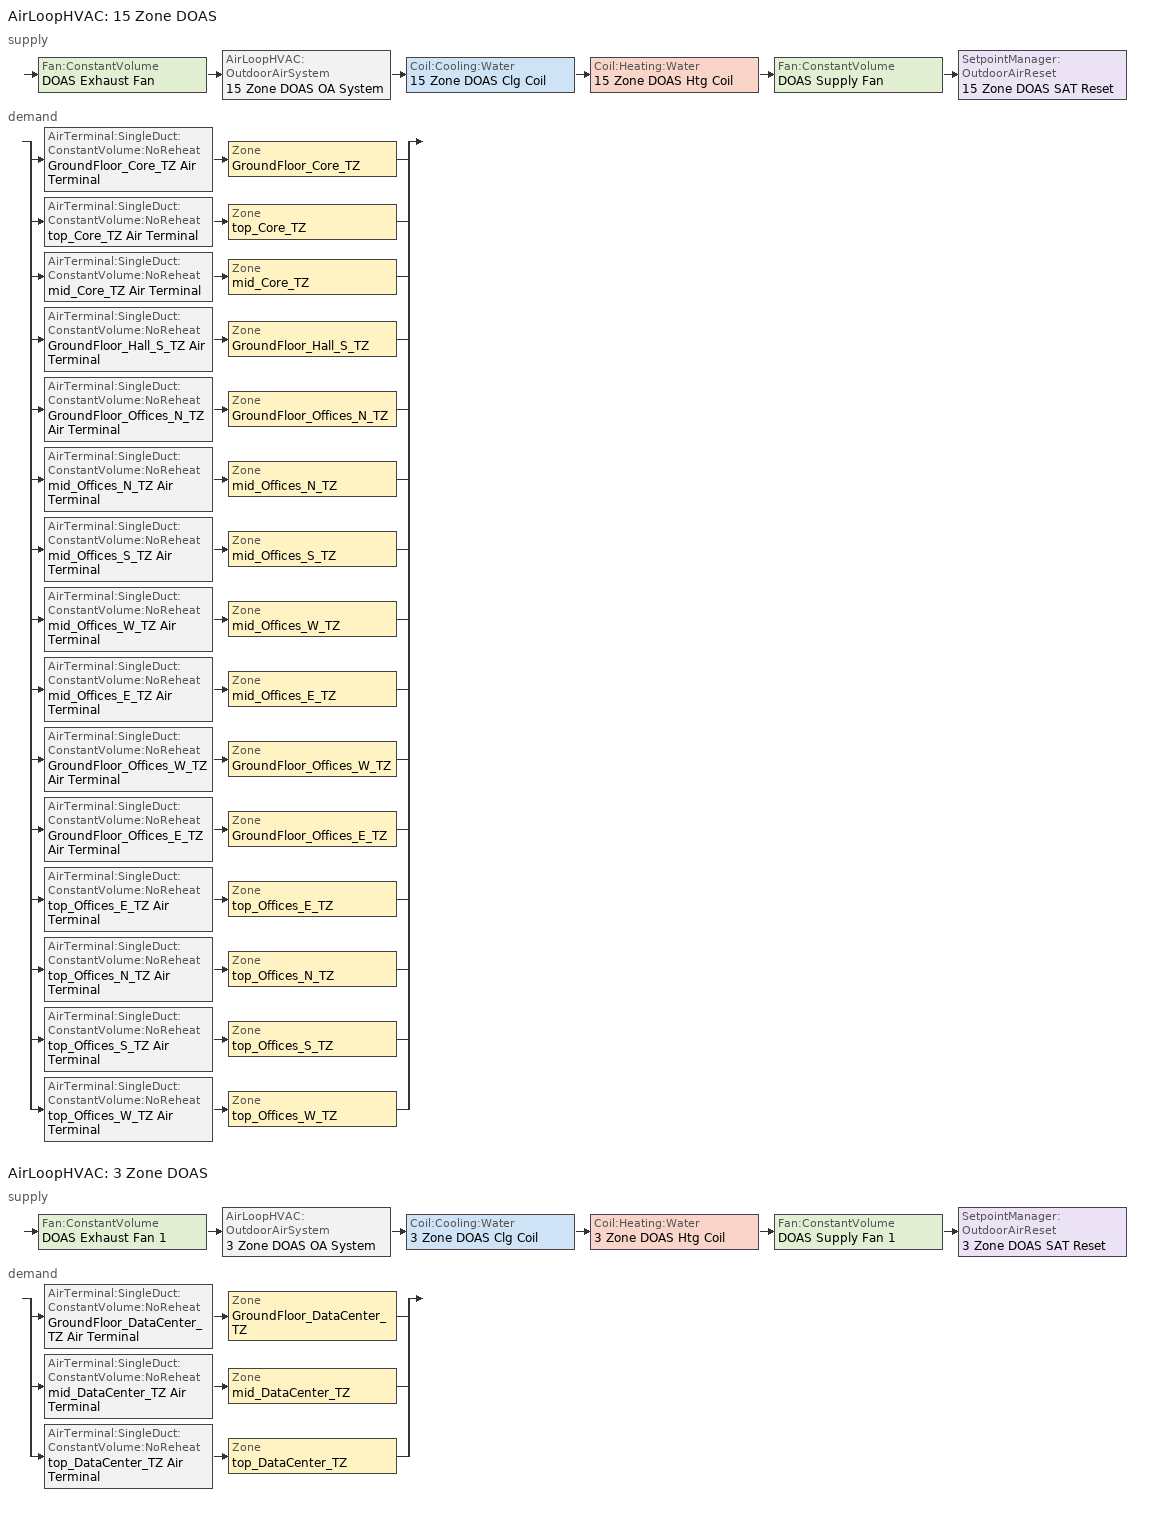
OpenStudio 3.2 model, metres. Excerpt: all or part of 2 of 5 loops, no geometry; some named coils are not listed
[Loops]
AirLoopHVAC '15 Zone DOAS'
 supply: Fan:ConstantVolume 'DOAS Exhaust Fan' > AirLoopHVAC:OutdoorAirSystem '15 Zone DOAS OA System' > Coil:Cooling:Water '15 Zone DOAS Clg Coil' > Coil:Heating:Water '15 Zone DOAS Htg Coil' > Fan:ConstantVolume 'DOAS Supply Fan' > SetpointManager:OutdoorAirReset '15 Zone DOAS SAT Reset'
 demand: split
  | AirTerminal:SingleDuct:ConstantVolume:NoReheat 'GroundFloor_Core_TZ Air Terminal' > Zone 'GroundFloor_Core_TZ'
  | AirTerminal:SingleDuct:ConstantVolume:NoReheat 'top_Core_TZ Air Terminal' > Zone 'top_Core_TZ'
  | AirTerminal:SingleDuct:ConstantVolume:NoReheat 'mid_Core_TZ Air Terminal' > Zone 'mid_Core_TZ'
  | AirTerminal:SingleDuct:ConstantVolume:NoReheat 'GroundFloor_Hall_S_TZ Air Terminal' > Zone 'GroundFloor_Hall_S_TZ'
  | AirTerminal:SingleDuct:ConstantVolume:NoReheat 'GroundFloor_Offices_N_TZ Air Terminal' > Zone 'GroundFloor_Offices_N_TZ'
  | AirTerminal:SingleDuct:ConstantVolume:NoReheat 'mid_Offices_N_TZ Air Terminal' > Zone 'mid_Offices_N_TZ'
  | AirTerminal:SingleDuct:ConstantVolume:NoReheat 'mid_Offices_S_TZ Air Terminal' > Zone 'mid_Offices_S_TZ'
  | AirTerminal:SingleDuct:ConstantVolume:NoReheat 'mid_Offices_W_TZ Air Terminal' > Zone 'mid_Offices_W_TZ'
  | AirTerminal:SingleDuct:ConstantVolume:NoReheat 'mid_Offices_E_TZ Air Terminal' > Zone 'mid_Offices_E_TZ'
  | AirTerminal:SingleDuct:ConstantVolume:NoReheat 'GroundFloor_Offices_W_TZ Air Terminal' > Zone 'GroundFloor_Offices_W_TZ'
  | AirTerminal:SingleDuct:ConstantVolume:NoReheat 'GroundFloor_Offices_E_TZ Air Terminal' > Zone 'GroundFloor_Offices_E_TZ'
  | AirTerminal:SingleDuct:ConstantVolume:NoReheat 'top_Offices_E_TZ Air Terminal' > Zone 'top_Offices_E_TZ'
  | AirTerminal:SingleDuct:ConstantVolume:NoReheat 'top_Offices_N_TZ Air Terminal' > Zone 'top_Offices_N_TZ'
  | AirTerminal:SingleDuct:ConstantVolume:NoReheat 'top_Offices_S_TZ Air Terminal' > Zone 'top_Offices_S_TZ'
  | AirTerminal:SingleDuct:ConstantVolume:NoReheat 'top_Offices_W_TZ Air Terminal' > Zone 'top_Offices_W_TZ'
AirLoopHVAC '3 Zone DOAS'
 supply: Fan:ConstantVolume 'DOAS Exhaust Fan 1' > AirLoopHVAC:OutdoorAirSystem '3 Zone DOAS OA System' > Coil:Cooling:Water '3 Zone DOAS Clg Coil' > Coil:Heating:Water '3 Zone DOAS Htg Coil' > Fan:ConstantVolume 'DOAS Supply Fan 1' > SetpointManager:OutdoorAirReset '3 Zone DOAS SAT Reset'
 demand: split
  | AirTerminal:SingleDuct:ConstantVolume:NoReheat 'GroundFloor_DataCenter_TZ Air Terminal' > Zone 'GroundFloor_DataCenter_TZ'
  | AirTerminal:SingleDuct:ConstantVolume:NoReheat 'mid_DataCenter_TZ Air Terminal' > Zone 'mid_DataCenter_TZ'
  | AirTerminal:SingleDuct:ConstantVolume:NoReheat 'top_DataCenter_TZ Air Terminal' > Zone 'top_DataCenter_TZ'
[Sizing:Zone] Zone Cooling Design Supply Air Temperature Input Method=SupplyAirTemperature; Zone Cooling Design Supply Air Temperature {C}=12.7778; Zone Cooling Design Supply Air Temperature Difference {deltaC}=10; Zone Heating Design Supply Air Temperature Input Method=SupplyAirTemperature; Zone Heating Design Supply Air Temperature {C}=40; Zone Heating Design Supply Air Temperature Difference {deltaC}=10; Zone Cooling Design Supply Air Humidity Ratio {kg-H2O/kg-air}=0.0085; Zone Heating Design Supply Air Humidity Ratio {kg-H2O/kg-air}=0.008; Cooling Design Air Flow Method=DesignDay; Cooling Design Air Flow Rate {m3/s}=0; Cooling Minimum Air Flow {m3/s}=0; Cooling Minimum Air Flow Fraction=0; Heating Design Air Flow Method=DesignDay; Heating Design Air Flow Rate {m3/s}=0; Heating Maximum Air Flow {m3/s}=0.142; Account for Dedicated Outdoor Air System=Yes; Dedicated Outdoor Air System Control Strategy=NeutralSupplyAir; Dedicated Outdoor Air Low Setpoint Temperature for Design {C}=15.5556; Dedicated Outdoor Air High Setpoint Temperature for Design {C}=21.1111
Name | Heating Maximum Air Flow per Zone Floor Area {m3/s-m2} | Design Zone Air Distribution Effectiveness in Cooling Mode | Design Zone Air Distribution Effectiveness in Heating Mode | Design Minimum Zone Ventilation Efficiency | Cooling Minimum Air Flow per Zone Floor Area {m3/s-m2}
top_Offices_W_TZ; top_Core_TZ; GroundFloor_Offices_N_TZ; GroundFloor_Offices_E_TZ; GroundFloor_Hall_S_TZ; top_Offices_N_TZ; top_Offices_E_TZ; top_Offices_S_TZ; mid_Offices_W_TZ; mid_Offices_N_TZ; mid_Offices_S_TZ; mid_Offices_E_TZ | 0.002 | 1 | 1 | 0.6
GroundFloor_Core_TZ |  | 1 | 1 | 0.6
GroundFloor_Offices_W_TZ; mid_Core_TZ | 0.002 | 1 | 1 | 0.6 | 0.000762
GroundFloor_DataCenter_TZ; top_DataCenter_TZ; mid_DataCenter_TZ | 0.002
[Zone equipment]
top_Offices_W_TZ: top_Offices_W_TZ Air Terminal, top_Offices_W_TZ FCU
GroundFloor_Core_TZ: GroundFloor_Core_TZ Air Terminal, GroundFloor_Core_TZ FCU
top_Core_TZ: top_Core_TZ Air Terminal, top_Core_TZ FCU
GroundFloor_Offices_N_TZ: GroundFloor_Offices_N_TZ Air Terminal, GroundFloor_Offices_N_TZ FCU
GroundFloor_Offices_E_TZ: GroundFloor_Offices_E_TZ Air Terminal, GroundFloor_Offices_E_TZ FCU
GroundFloor_Hall_S_TZ: GroundFloor_Hall_S_TZ Air Terminal, GroundFloor_Hall_S_TZ FCU
GroundFloor_Offices_W_TZ: GroundFloor_Offices_W_TZ Air Terminal, GroundFloor_Offices_W_TZ FCU
top_Offices_N_TZ: top_Offices_N_TZ Air Terminal, top_Offices_N_TZ FCU
top_Offices_E_TZ: top_Offices_E_TZ Air Terminal, top_Offices_E_TZ FCU
top_Offices_S_TZ: top_Offices_S_TZ Air Terminal, top_Offices_S_TZ FCU
GroundFloor_DataCenter_TZ: GroundFloor_DataCenter_TZ Air Terminal, GroundFloor_DataCenter_TZ FCU
top_DataCenter_TZ: top_DataCenter_TZ Air Terminal, top_DataCenter_TZ FCU
mid_Offices_W_TZ: mid_Offices_W_TZ Air Terminal, mid_Offices_W_TZ FCU
mid_Core_TZ: mid_Core_TZ Air Terminal, mid_Core_TZ FCU
mid_Offices_N_TZ: mid_Offices_N_TZ Air Terminal, mid_Offices_N_TZ FCU
mid_Offices_S_TZ: mid_Offices_S_TZ Air Terminal, mid_Offices_S_TZ FCU
mid_DataCenter_TZ: mid_DataCenter_TZ Air Terminal, mid_DataCenter_TZ FCU
mid_Offices_E_TZ: mid_Offices_E_TZ Air Terminal, mid_Offices_E_TZ FCU
[AirLoopHVAC] Design Supply Air Flow Rate {m3/s}=autosize; Design Return Air Flow Fraction of Supply Air Flow=1
Name | Availability Schedule
15 Zone DOAS | 15 Zone DOAS Occ Sch
3 Zone DOAS | 3 Zone DOAS Occ Sch
[Sizing:System] Type of Load to Size On=VentilationRequirement; Design Outdoor Air Flow Rate {m3/s}=Autosize; Central Heating Maximum System Air Flow Ratio=1; Preheat Design Temperature {C}=7; Preheat Design Humidity Ratio {kg-H2O/kg-Air}=0.008; Precool Design Temperature {C}=12.8; Precool Design Humidity Ratio {kg-H2O/kg-Air}=0.008; Central Cooling Design Supply Air Temperature {C}=15.5556; Central Heating Design Supply Air Temperature {C}=21.1111; Sizing Option=Coincident; 100% Outdoor Air in Cooling=Yes; 100% Outdoor Air in Heating=Yes; Central Cooling Design Supply Air Humidity Ratio {kg-H2O/kg-Air}=0.0085; Central Heating Design Supply Air Humidity Ratio {kg-H2O/kg-Air}=0.008; Cooling Design Air Flow Method=DesignDay; Cooling Design Air Flow Rate {m3/s}=0; Heating Design Air Flow Method=DesignDay; Heating Design Air Flow Rate {m3/s}=0; System Outdoor Air Method=ZoneSum; Zone Maximum Outdoor Air Fraction=1; Cooling Supply Air Flow Rate Per Floor Area {m3/s-m2}=0.00996765; Cooling Fraction of Autosized Cooling Supply Air Flow Rate=1; Cooling Supply Air Flow Rate Per Unit Cooling Capacity {m3/s-W}=3.94755e-05; Heating Supply Air Flow Rate Per Floor Area {m3/s-m2}=0.00996765; Heating Fraction of Autosized Heating Supply Air Flow Rate=1; Heating Fraction of Autosized Cooling Supply Air Flow Rate=1; Heating Supply Air Flow Rate Per Unit Heating Capacity {m3/s-W}=3.15882e-05; Cooling Design Capacity Method=CoolingDesignCapacity; Cooling Design Capacity {W}=autosize; Cooling Design Capacity Per Floor Area {W/m2}=234.7; Fraction of Autosized Cooling Design Capacity=1; Heating Design Capacity Method=HeatingDesignCapacity; Heating Design Capacity {W}=autosize; Heating Design Capacity Per Floor Area {W/m2}=157; Fraction of Autosized Heating Design Capacity=1; Central Cooling Capacity Control Method=OnOff
15 Zone DOAS; 3 Zone DOAS
[Fan:ConstantVolume] Availability Schedule=Always On Discrete; Maximum Flow Rate {m3/s}=AutoSize; Motor In Airstream Fraction=1
Name | Fan Total Efficiency | Pressure Rise {Pa} | Motor Efficiency
DOAS Supply Fan | 0.59605 | 622.722 | 0.917
DOAS Exhaust Fan | 0.58175 | 373.633 | 0.895
DOAS Supply Fan 1 | 0.455 | 622.722 | 0.7
DOAS Exhaust Fan 1 | 0.455 | 373.633 | 0.7
[Controller:OutdoorAir] Maximum Outdoor Air Flow Rate {m3/s}=Autosize; Economizer Control Type=NoEconomizer; Economizer Control Action Type=ModulateFlow; Lockout Type=LockoutWithHeating; Minimum Limit Type=FixedMinimum; Minimum Fraction of Outdoor Air Schedule=Always On Discrete; High Humidity Control=No; Heat Recovery Bypass Control Type=BypassWhenWithinEconomizerLimits
Name | Minimum Outdoor Air Flow Rate {m3/s} | Minimum Outdoor Air Schedule | Controller Mechanical Ventilation
15 Zone DOAS Outdoor Air Controller | 0 | 15 Zone DOAS Occ Sch | 15 Zone DOAS Mechanical Ventilation Controller
3 Zone DOAS Outdoor Air Controller | autosize | 3 Zone DOAS Occ Sch | 3 Zone DOAS Mechanical Ventilation Controller
[Controller:MechanicalVentilation] Availability Schedule=Always On Discrete; System Outdoor Air Method=ZoneSum
Name | Demand Controlled Ventilation
15 Zone DOAS Mechanical Ventilation Controller | Yes
3 Zone DOAS Mechanical Ventilation Controller
[AirLoopHVAC:OutdoorAirSystem]
Name | Controller
15 Zone DOAS OA System | 15 Zone DOAS Outdoor Air Controller
3 Zone DOAS OA System | 3 Zone DOAS Outdoor Air Controller
[SetpointManager:OutdoorAirReset] Control Variable=Temperature; Setpoint at Outdoor Low Temperature {C}=21.1111; Outdoor Low Temperature {C}=12.7778; Setpoint at Outdoor High Temperature {C}=15.5556; Outdoor High Temperature {C}=21.1111
Name | Setpoint Node or NodeList
15 Zone DOAS SAT Reset | 15 Zone DOAS Supply Outlet Node
3 Zone DOAS SAT Reset | 3 Zone DOAS Supply Outlet Node
[AirTerminal:SingleDuct:ConstantVolume:NoReheat] Availability Schedule=Always On Discrete; Maximum Air Flow Rate {m3/s}=AutoSize
GroundFloor_Core_TZ Air Terminal; top_Core_TZ Air Terminal; mid_Core_TZ Air Terminal; GroundFloor_Hall_S_TZ Air Terminal; GroundFloor_Offices_N_TZ Air Terminal; mid_Offices_N_TZ Air Terminal; mid_Offices_S_TZ Air Terminal; mid_Offices_W_TZ Air Terminal; mid_Offices_E_TZ Air Terminal; GroundFloor_Offices_W_TZ Air Terminal; GroundFloor_Offices_E_TZ Air Terminal; top_Offices_E_TZ Air Terminal; top_Offices_N_TZ Air Terminal; top_Offices_S_TZ Air Terminal; top_Offices_W_TZ Air Terminal; GroundFloor_DataCenter_TZ Air Terminal; mid_DataCenter_TZ Air Terminal; top_DataCenter_TZ Air Terminal
[Schedule:Constant]
Always On Discrete: Value=1
[Schedule:Day]
15 Zone DOAS Occ Sch Default: 6, 0, 0, 23, 0, 1, 24, 0, 0
15 Zone DOAS Occ Sch Winter Design Day; 15 Zone DOAS Occ Sch Summer Design Day; 3 Zone DOAS Occ Sch Winter Design Day; 3 Zone DOAS Occ Sch Summer Design Day: 24, 0, 1
15 Zone DOAS Occ Sch Saturday: 7, 0, 0, 19, 0, 1, 24, 0, 0
15 Zone DOAS Occ Sch Sunday: 7, 0, 0, 18, 0, 1, 24, 0, 0
3 Zone DOAS Occ Sch Default: 24, 0, 0
[Schedule:Ruleset]
Name | Default Day Schedule | Summer Design Day Schedule | Winter Design Day Schedule
15 Zone DOAS Occ Sch | 15 Zone DOAS Occ Sch Default | 15 Zone DOAS Occ Sch Summer Design Day | 15 Zone DOAS Occ Sch Winter Design Day
3 Zone DOAS Occ Sch | 3 Zone DOAS Occ Sch Default | 3 Zone DOAS Occ Sch Summer Design Day | 3 Zone DOAS Occ Sch Winter Design Day
[Schedule:Rule] Schedule Ruleset=15 Zone DOAS Occ Sch; Date Specification Type=DateRange; Start Month=1; Start Day=1; End Month=12; End Day=31
Name | Rule Order | Day Schedule | Apply Saturday | Apply Sunday
15 Zone DOAS Occ Sch Saturday Rule | 1 | 15 Zone DOAS Occ Sch Saturday | Yes
15 Zone DOAS Occ Sch Sunday Rule | 0 | 15 Zone DOAS Occ Sch Sunday |  | Yes
